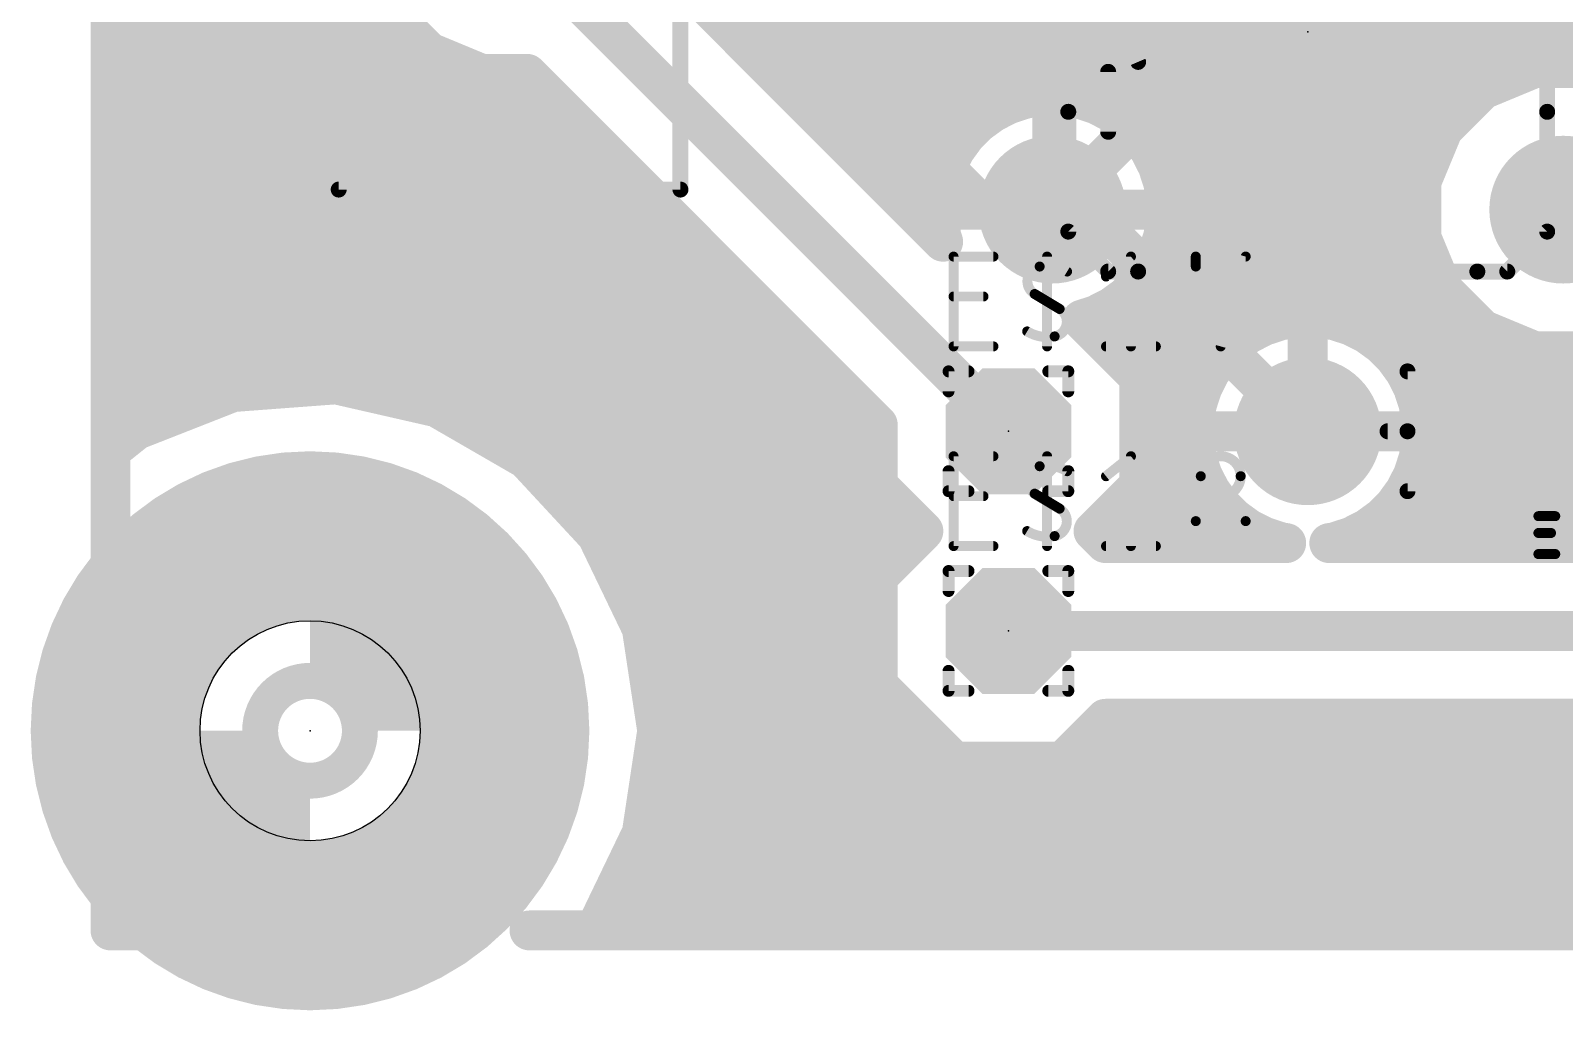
# Model space of a CAD drawing. Extents: x -1 to 30.7, y -1 to 60.6.
# Drawn here: x -1.02 to 18.51, y -1.02 to 11.45 of the extents above; entities that cross this region are included whole.
import ezdxf

# ---------------------------------------------------------------- set-up
doc = ezdxf.new("R2010")
doc.units = 0
for name, color, linetype in [('16', 175, 'CONTINUOUS'), ('17', 82, 'CONTINUOUS'), ('20', 30, 'CONTINUOUS'), ('21', 253, 'CONTINUOUS'), ('23', 7, 'CONTINUOUS'), ('25', 253, 'CONTINUOUS'), ('39', 22, 'CONTINUOUS'), ('40', 175, 'CONTINUOUS'), ('41', 22, 'CONTINUOUS'), ('42', 175, 'CONTINUOUS'), ('43', 82, 'CONTINUOUS'), ('51', 253, 'CONTINUOUS')]:
    doc.layers.add(name, color=color, linetype=linetype)

# ---------------------------------------------------------------- blocks, each defined once
blk = doc.blocks.new('ROUNDP')
at = {"const_width": 0.5}
blk.add_lwpolyline([(0, -0.25, 1), (0, 0.25, 1), (0, -0.25)], format="xyb", dxfattribs=at)
blk = doc.blocks.new('OCTAGONP')
at = {"const_width": 0.5}
blk.add_lwpolyline([(-0.25, -0.1036), (-0.25, 0.1036), (-0.1036, 0.25), (0.1036, 0.25), (0.25, 0.1036), (0.25, -0.1036), (0.1036, -0.25), (-0.1036, -0.25), (-0.25, -0.1036), (-0.25, 0.1036)], dxfattribs=at)

msp = doc.modelspace()

# ---------------------------------------------------------------- linework, layer by layer
at = {"layer": '16', "const_width": 0.508}
for points in [[(0, 6.1042), (0, 59.69)], [(11.1506, 9.1694), (5.08, 15.24)], [(5.08, 12.7), (11.43, 6.35)], [(10.599, 8.7615), (6.8834, 12.4771)], [(3.2766, 12.3413), (3.5512, 11.6785)], [(15.24, 12.4206), (12.2047, 9.3853)], [(0, 11.684), (3.5489, 11.684)], [(3.5512, 11.6785), (4.0585, 11.1712)], [(7.6765, 11.684), (21.7424, 11.684)], [(0, 11.176), (4.0536, 11.176)], [(4.0585, 11.1712), (4.7213, 10.8966)], [(8.1845, 11.176), (21.7424, 11.176)], [(4.7213, 10.8966), (5.3029, 10.8966)], [(5.3029, 10.8966), (9.7663, 6.4332)], [(18.1325, 10.9728), (17.4697, 10.6982)], [(18.8499, 10.9728), (18.1325, 10.9728)], [(17.4697, 10.6982), (16.9624, 10.1909)], [(0, 10.668), (5.5315, 10.668)], [(8.6925, 10.668), (17.4394, 10.668)], [(11.433, 10.5111), (11.23, 10.4077)], [(11.6498, 10.5815), (11.433, 10.5111)], [(11.8749, 10.6172), (11.6498, 10.5815)], [(11.9888, 10.6172), (11.8749, 10.6172)], [(12.1027, 10.6172), (11.9888, 10.6172)], [(11.9888, 10.6172), (11.9888, 9.1694)], [(11.9888, 9.1694), (11.9888, 10.6172)], [(12.3278, 10.5815), (12.1027, 10.6172)], [(12.5446, 10.5111), (12.3278, 10.5815)], [(12.7476, 10.4077), (12.5446, 10.5111)], [(11.23, 10.4077), (11.0456, 10.2737)], [(12.932, 10.2737), (12.7476, 10.4077)], [(0, 10.16), (6.0395, 10.16)], [(9.2005, 10.16), (10.9319, 10.16)], [(10.8845, 10.1126), (10.7505, 9.9282)], [(11.0456, 10.2737), (10.8845, 10.1126)], [(11.9888, 10.16), (11.9888, 10.16)], [(13.0931, 10.1126), (12.932, 10.2737)], [(13.0457, 10.16), (16.9495, 10.16)], [(13.2271, 9.9282), (13.0931, 10.1126)], [(16.9624, 10.1909), (16.6878, 9.5281)], [(10.7505, 9.9282), (10.6471, 9.7252)], [(13.3305, 9.7252), (13.2271, 9.9282)], [(10.6471, 9.7252), (10.5767, 9.5084)], [(13.4009, 9.5084), (13.3305, 9.7252)], [(0, 9.652), (6.5475, 9.652)], [(9.7085, 9.652), (10.6233, 9.652)], [(10.5767, 9.5084), (10.541, 9.2833)], [(11.9888, 9.652), (11.9888, 9.652)], [(13.3543, 9.652), (16.7391, 9.652)], [(13.4366, 9.2833), (13.4009, 9.5084)], [(16.6878, 9.5281), (16.6878, 8.8107)], [(12.2047, 9.3853), (11.9888, 9.1694)], [(15.24, 6.35), (12.2047, 9.3853)], [(0, 9.144), (7.0555, 9.144)], [(10.2165, 9.144), (10.541, 9.144)], [(10.541, 9.2833), (10.541, 9.1694)], [(10.541, 9.1694), (11.9888, 9.1694)], [(11.9888, 9.1694), (10.541, 9.1694)], [(10.541, 9.1694), (10.541, 9.0555)], [(11.9888, 9.1694), (11.1506, 9.1694)], [(13.4366, 9.1694), (11.9888, 9.1694)], [(11.9888, 9.1694), (11.9888, 9.1694)], [(11.9888, 9.1694), (13.4366, 9.1694)], [(11.9888, 9.1694), (11.9888, 9.1694)], [(11.9888, 9.1694), (11.9888, 9.1694)], [(13.4366, 9.1694), (13.4366, 9.2833)], [(13.4366, 9.0555), (13.4366, 9.1694)], [(13.4366, 9.144), (16.6878, 9.144)], [(10.541, 9.0555), (10.5767, 8.8304)], [(13.4009, 8.8304), (13.4366, 9.0555)], [(10.5767, 8.8304), (10.599, 8.7615)], [(13.3305, 8.6136), (13.4009, 8.8304)], [(16.6878, 8.8107), (16.9624, 8.1479)], [(0, 8.636), (7.5635, 8.636)], [(13.2271, 8.4106), (13.3305, 8.6136)], [(13.3378, 8.636), (16.7602, 8.636)], [(13.0931, 8.2262), (13.2271, 8.4106)], [(12.932, 8.0651), (13.0931, 8.2262)], [(16.9624, 8.1479), (17.4697, 7.6406)], [(0, 8.128), (8.0715, 8.128)], [(12.7476, 7.9311), (12.932, 8.0651)], [(12.9949, 8.128), (16.9822, 8.128)], [(12.3639, 7.769), (12.5446, 7.8277)], [(13.0937, 7.0391), (12.3639, 7.769)], [(12.5446, 7.8277), (12.7476, 7.9311)], [(14.901, 7.7621), (14.6842, 7.6917)], [(15.1261, 7.7978), (14.901, 7.7621)], [(15.24, 7.7978), (15.1261, 7.7978)], [(15.3539, 7.7978), (15.24, 7.7978)], [(15.24, 7.7978), (15.24, 6.35)], [(15.24, 6.35), (15.24, 7.7978)], [(15.579, 7.7621), (15.3539, 7.7978)], [(15.7958, 7.6917), (15.579, 7.7621)], [(0, 7.62), (8.5795, 7.62)], [(12.5128, 7.62), (14.5435, 7.62)], [(14.4812, 7.5883), (14.2968, 7.4543)], [(14.6842, 7.6917), (14.4812, 7.5883)], [(15.24, 7.62), (15.24, 7.62)], [(15.9988, 7.5883), (15.7958, 7.6917)], [(15.9365, 7.62), (17.5193, 7.62)], [(16.1832, 7.4543), (15.9988, 7.5883)], [(17.4697, 7.6406), (18.1325, 7.366)], [(14.2968, 7.4543), (14.1357, 7.2932)], [(16.3443, 7.2932), (16.1832, 7.4543)], [(18.1325, 7.366), (18.8499, 7.366)], [(14.1357, 7.2932), (14.0017, 7.1088)], [(16.4783, 7.1088), (16.3443, 7.2932)], [(0, 7.112), (9.0875, 7.112)], [(13.0208, 7.112), (14.0041, 7.112)], [(13.0937, 5.6609), (13.0937, 7.0391)], [(14.0017, 7.1088), (13.8983, 6.9058)], [(15.24, 7.112), (15.24, 7.112)], [(16.476, 7.112), (21.2236, 7.112)], [(16.5817, 6.9058), (16.4783, 7.1088)], [(1.5565, 6.8488), (0.3302, 6.3675)], [(2.8703, 6.9472), (1.5565, 6.8488)], [(1.5565, 6.8488), (1.5565, 6.8488)], [(4.1547, 6.6541), (2.8703, 6.9472)], [(2.8703, 6.9472), (2.8703, 6.9472)], [(13.8983, 6.9058), (13.8279, 6.689)], [(16.6521, 6.689), (16.5817, 6.9058)], [(0, 6.604), (0.9328, 6.604)], [(5.2956, 5.9954), (4.1547, 6.6541)], [(4.1547, 6.6541), (4.1547, 6.6541)], [(4.2414, 6.604), (9.5955, 6.604)], [(13.0937, 6.604), (13.8144, 6.604)], [(13.8279, 6.689), (13.7922, 6.4639)], [(15.24, 6.604), (15.24, 6.604)], [(16.6878, 6.4639), (16.6521, 6.689)], [(16.6656, 6.604), (21.0566, 6.604)], [(9.7663, 6.4332), (9.7663, 5.6609)], [(13.7922, 6.4639), (13.7922, 6.35)], [(16.6878, 6.35), (16.6878, 6.4639)], [(0.3302, 6.3675), (0, 6.1042)], [(0.3302, 6.3675), (0.3302, 6.3675)], [(13.7922, 6.35), (15.24, 6.35)], [(15.24, 6.35), (13.7922, 6.35)], [(13.7922, 6.35), (13.7922, 6.2361)], [(13.7922, 6.2361), (13.8279, 6.011)], [(16.6878, 6.35), (15.24, 6.35)], [(15.24, 6.35), (15.24, 6.35)], [(15.24, 6.35), (16.6878, 6.35)], [(15.24, 6.35), (15.24, 6.35)], [(15.24, 6.35), (15.24, 6.35)], [(16.6521, 6.011), (16.6878, 6.2361)], [(16.6878, 6.2361), (16.6878, 6.35)], [(5.1213, 6.096), (9.7663, 6.096)], [(6.1916, 5.0296), (5.2956, 5.9954)], [(5.2956, 5.9954), (5.2956, 5.9954)], [(13.0937, 6.096), (13.8144, 6.096)], [(13.8279, 6.011), (13.8983, 5.7942)], [(16.5817, 5.7942), (16.6521, 6.011)], [(16.6656, 6.096), (21.0566, 6.096)], [(9.7663, 5.6609), (10.3472, 5.08)], [(12.5128, 5.08), (13.0937, 5.6609)], [(13.8983, 5.7942), (14.0017, 5.5912)], [(16.4783, 5.5912), (16.5817, 5.7942)], [(5.6736, 5.588), (9.8392, 5.588)], [(13.0208, 5.588), (14.004, 5.588)], [(14.0017, 5.5912), (14.1357, 5.4068)], [(16.3443, 5.4068), (16.4783, 5.5912)], [(16.476, 5.588), (21.2236, 5.588)], [(14.1357, 5.4068), (14.2968, 5.2457)], [(14.2968, 5.2457), (14.4812, 5.1117)], [(15.9988, 5.1117), (16.1832, 5.2457)], [(16.1832, 5.2457), (16.3443, 5.4068)], [(6.1449, 5.08), (10.3472, 5.08)], [(6.7632, 3.8427), (6.1916, 5.0296)], [(6.1916, 5.0296), (6.1916, 5.0296)], [(10.3472, 5.08), (9.7663, 4.4991)], [(12.6652, 4.9276), (12.5128, 5.08)], [(12.5128, 5.08), (14.5435, 5.08)], [(14.4812, 5.1117), (14.6842, 5.0083)], [(15.7958, 5.0083), (15.9988, 5.1117)], [(15.9365, 5.08), (21.5796, 5.08)], [(14.9657, 4.9276), (12.6652, 4.9276)], [(14.6842, 5.0083), (14.901, 4.9379)], [(14.901, 4.9379), (14.9657, 4.9276)], [(15.5143, 4.9276), (15.579, 4.9379)], [(21.732, 4.9276), (15.5143, 4.9276)], [(15.579, 4.9379), (15.7958, 5.0083)], [(6.412, 4.572), (9.8392, 4.572)], [(9.7663, 4.4991), (9.7663, 3.1209)], [(6.6567, 4.064), (9.7663, 4.064)], [(6.9596, 2.54), (6.7632, 3.8427)], [(6.7632, 3.8427), (6.7632, 3.8427)], [(11.43, 3.81), (24.13, 3.81)], [(6.8065, 3.556), (9.7663, 3.556)], [(9.7663, 3.1209), (10.7409, 2.1463)], [(6.883, 3.048), (9.8392, 3.048)], [(12.1191, 2.1463), (12.6652, 2.6924)], [(12.6652, 2.6924), (24.3523, 2.6924)], [(6.7632, 1.2373), (6.9596, 2.54)], [(6.9596, 2.54), (10.3472, 2.54)], [(12.5128, 2.54), (30.48, 2.54)], [(10.7409, 2.1463), (12.1191, 2.1463)], [(6.883, 2.032), (30.48, 2.032)], [(6.8065, 1.524), (30.48, 1.524)], [(6.1916, 0.0504), (6.7632, 1.2373)], [(6.7632, 1.2373), (6.7632, 1.2373)], [(6.6567, 1.016), (30.48, 1.016)], [(6.412, 0.508), (30.48, 0.508)], [(6.1449, 0), (6.1916, 0.0504)], [(30.48, 0), (6.1449, 0)], [(6.1449, 0), (30.48, 0)], [(6.1916, 0.0504), (6.1916, 0.0504)]]:
    msp.add_lwpolyline(points, dxfattribs=at)
at = {"layer": '16', "const_width": 0.254}
for points in [[(0, 11.811, 1), (0, 11.557)], [(3.5489, 11.557, 1), (3.5489, 11.811)], [(7.6765, 11.811, 1), (7.6765, 11.557)], [(3.4338, 11.6299, 1), (3.6685, 11.7271)], [(0, 11.303, 1), (0, 11.049)], [(4.1071, 11.2885, 1), (4.0099, 11.0538)], [(3.9687, 11.0813, 1), (4.1483, 11.261)], [(4.0536, 11.049, 1), (4.0536, 11.303)], [(8.1845, 11.303, 1), (8.1845, 11.049)], [(4.7213, 11.0236, 1), (4.7213, 10.7696)], [(4.6727, 10.7793, 1), (4.7699, 11.0139)], [(5.3927, 10.9864, 1), (5.2131, 10.8068)], [(5.3029, 10.7696, 1), (5.3029, 11.0236)], [(18.1325, 11.0998, 1), (18.1325, 10.8458)], [(18.1811, 10.8555, 1), (18.0839, 11.0901)], [(17.4211, 10.8156, 1), (17.5183, 10.5809)], [(17.5595, 10.6084, 1), (17.3799, 10.788)], [(0, 10.795, 1), (0, 10.541)], [(5.5315, 10.541, 1), (5.5315, 10.795)], [(8.6925, 10.795, 1), (8.6925, 10.541)], [(11.3938, 10.6319, 1), (11.4723, 10.3903)], [(11.4907, 10.398, 1), (11.3754, 10.6243)], [(11.6299, 10.707, 1), (11.6696, 10.4561)], [(11.689, 10.4608, 1), (11.6105, 10.7023)], [(11.8749, 10.7442, 1), (11.8749, 10.4902)], [(11.8947, 10.4918, 1), (11.855, 10.7426)], [(11.9888, 10.7442, 1), (11.9888, 10.4902)], [(12.1158, 10.6172, 1), (11.8618, 10.6172)], [(12.1158, 10.6172, 1), (11.8618, 10.6172)], [(12.1226, 10.7426, 1), (12.0829, 10.4918)], [(11.9888, 10.4902, 1), (11.9888, 10.7442)], [(12.1027, 10.4902, 1), (12.1027, 10.7442)], [(12.3671, 10.7023, 1), (12.2886, 10.4608)], [(12.308, 10.4561, 1), (12.3477, 10.707)], [(12.6022, 10.6243, 1), (12.4869, 10.398)], [(12.5053, 10.3903, 1), (12.5838, 10.6319)], [(17.4394, 10.541, 1), (17.4394, 10.795)], [(11.1723, 10.5208, 1), (11.2876, 10.2945)], [(11.3046, 10.3049, 1), (11.1553, 10.5104)], [(12.8223, 10.5104, 1), (12.673, 10.3049)], [(12.69, 10.2945, 1), (12.8053, 10.5208)], [(0, 10.287, 1), (0, 10.033)], [(6.0395, 10.033, 1), (6.0395, 10.287)], [(9.2005, 10.287, 1), (9.2005, 10.033)], [(10.9872, 10.0379, 1), (10.7817, 10.1872)], [(10.971, 10.3765, 1), (11.1203, 10.171)], [(10.9319, 10.033, 1), (10.9319, 10.287)], [(11.1354, 10.1839, 1), (10.9558, 10.3635)], [(11.9888, 10.287, 1), (11.9888, 10.033)], [(11.9888, 10.033, 1), (11.9888, 10.287)], [(13.0218, 10.3635, 1), (12.8422, 10.1839)], [(12.8573, 10.171, 1), (13.0066, 10.3765)], [(13.0457, 10.287, 1), (13.0457, 10.033)], [(13.1959, 10.1872, 1), (12.9904, 10.0379)], [(16.8725, 10.2807, 1), (17.0522, 10.1011)], [(17.0797, 10.1423, 1), (16.845, 10.2395)], [(16.9495, 10.033, 1), (16.9495, 10.287)], [(10.8637, 9.8706, 1), (10.6374, 9.9859)], [(10.7947, 10.2024, 1), (10.9743, 10.0228)], [(13.0033, 10.0228, 1), (13.1829, 10.2024)], [(13.3402, 9.9859, 1), (13.1139, 9.8706)], [(10.7679, 9.6859, 1), (10.5263, 9.7644)], [(10.6478, 10.0029, 1), (10.8533, 9.8536)], [(13.1243, 9.8536, 1), (13.3298, 10.0029)], [(13.4513, 9.7644, 1), (13.2097, 9.6859)], [(0, 9.779, 1), (0, 9.525)], [(6.5475, 9.525, 1), (6.5475, 9.779)], [(9.7085, 9.779, 1), (9.7085, 9.525)], [(10.7021, 9.4886, 1), (10.4512, 9.5283)], [(10.5339, 9.7828, 1), (10.7602, 9.6675)], [(10.6233, 9.525, 1), (10.6233, 9.779)], [(11.9888, 9.779, 1), (11.9888, 9.525)], [(11.9888, 9.525, 1), (11.9888, 9.779)], [(13.2174, 9.6675, 1), (13.4437, 9.7828)], [(13.3543, 9.779, 1), (13.3543, 9.525)], [(13.5264, 9.5283, 1), (13.2755, 9.4886)], [(16.8148, 9.5281, 1), (16.5608, 9.5281)], [(16.7391, 9.525, 1), (16.7391, 9.779)], [(10.4559, 9.5477, 1), (10.6974, 9.4692)], [(12.2945, 9.4751, 1), (12.1149, 9.2955)], [(12.1149, 9.4751, 1), (12.2945, 9.2955)], [(12.2945, 9.2955, 1), (12.1149, 9.4751)], [(13.2802, 9.4692, 1), (13.5217, 9.5477)], [(16.5705, 9.5767, 1), (16.8051, 9.4795)], [(0, 9.271, 1), (0, 9.017)], [(7.0555, 9.017, 1), (7.0555, 9.271)], [(10.2165, 9.271, 1), (10.2165, 9.017)], [(10.668, 9.2833, 1), (10.414, 9.2833)], [(10.4156, 9.3032, 1), (10.6664, 9.2635)], [(10.541, 9.2964, 1), (10.541, 9.0424)], [(10.541, 9.2964, 1), (10.541, 9.0424)], [(10.668, 9.1694, 1), (10.414, 9.1694)], [(10.541, 9.017, 1), (10.541, 9.271)], [(11.1506, 9.2964, 1), (11.1506, 9.0424)], [(11.0608, 9.0796, 1), (11.2404, 9.2592)], [(11.9888, 9.2964, 1), (11.9888, 9.0424)], [(12.1158, 9.1694, 1), (11.8618, 9.1694)], [(11.9888, 9.2964, 1), (11.9888, 9.0424)], [(11.9888, 9.2964, 1), (11.9888, 9.0424)], [(12.1158, 9.1694, 1), (11.8618, 9.1694)], [(11.899, 9.2592, 1), (12.0786, 9.0796)], [(11.9888, 9.0424, 1), (11.9888, 9.2964)], [(11.9888, 9.0424, 1), (11.9888, 9.2964)], [(11.9888, 9.0424, 1), (11.9888, 9.2964)], [(11.9888, 9.0424, 1), (11.9888, 9.2964)], [(13.5636, 9.2833, 1), (13.3096, 9.2833)], [(13.5636, 9.1694, 1), (13.3096, 9.1694)], [(13.4366, 9.271, 1), (13.4366, 9.017)], [(13.3112, 9.2635, 1), (13.562, 9.3032)], [(13.4366, 9.0424, 1), (13.4366, 9.2964)], [(13.4366, 9.0424, 1), (13.4366, 9.2964)], [(16.6878, 9.017, 1), (16.6878, 9.271)], [(10.6664, 9.0753, 1), (10.4156, 9.0356)], [(10.414, 9.1694, 1), (10.668, 9.1694)], [(10.414, 9.0554, 1), (10.668, 9.0555)], [(11.8618, 9.1694, 1), (12.1158, 9.1694)], [(11.8618, 9.1694, 1), (12.1158, 9.1694)], [(11.8618, 9.1694, 1), (12.1158, 9.1694)], [(11.8618, 9.1694, 1), (12.1158, 9.1694)], [(13.3096, 9.1694, 1), (13.5636, 9.1694)], [(13.3096, 9.0554, 1), (13.5636, 9.0555)], [(13.562, 9.0356, 1), (13.3112, 9.0753)], [(10.6974, 8.8696, 1), (10.4559, 8.7911)], [(13.5217, 8.7911, 1), (13.2802, 8.8696)], [(16.8051, 8.8593, 1), (16.5705, 8.7621)], [(0, 8.763, 1), (0, 8.509)], [(7.5635, 8.509, 1), (7.5635, 8.763)], [(10.4512, 8.8105, 1), (10.7021, 8.8502)], [(10.4782, 8.7222, 1), (10.7198, 8.8007)], [(10.5092, 8.6717, 1), (10.6888, 8.8513)], [(13.3378, 8.763, 1), (13.3378, 8.509)], [(13.4437, 8.556, 1), (13.2174, 8.6713)], [(13.2755, 8.8502, 1), (13.5264, 8.8105)], [(16.5608, 8.8107, 1), (16.8148, 8.8107)], [(16.7602, 8.509, 1), (16.7602, 8.763)], [(13.1139, 8.4682, 1), (13.3402, 8.3529)], [(13.3298, 8.3359, 1), (13.1243, 8.4852)], [(13.2097, 8.6529, 1), (13.4513, 8.5744)], [(12.9904, 8.3009, 1), (13.1959, 8.1516)], [(13.1829, 8.1364, 1), (13.0033, 8.316)], [(17.0522, 8.2377, 1), (16.8725, 8.0581)], [(0, 8.255, 1), (0, 8.001)], [(8.0715, 8.001, 1), (8.0715, 8.255)], [(12.8422, 8.1549, 1), (13.0218, 7.9753)], [(13.0066, 7.9623, 1), (12.8573, 8.1678)], [(12.9949, 8.255, 1), (12.9949, 8.001)], [(16.845, 8.0993, 1), (17.0797, 8.1965)], [(16.9822, 8.001, 1), (16.9822, 8.255)], [(12.4537, 7.8588, 1), (12.2741, 7.6792)], [(12.3246, 7.8897, 1), (12.4031, 7.6482)], [(12.4869, 7.9408, 1), (12.6022, 7.7145)], [(12.5838, 7.7069, 1), (12.5053, 7.9485)], [(12.673, 8.0339, 1), (12.8223, 7.8284)], [(12.8053, 7.818, 1), (12.69, 8.0443)], [(14.8811, 7.8876, 1), (14.9208, 7.6367)], [(14.9402, 7.6414, 1), (14.8617, 7.8829)], [(15.1261, 7.9248, 1), (15.1261, 7.6708)], [(15.1459, 7.6724, 1), (15.1062, 7.9232)], [(15.24, 7.9248, 1), (15.24, 7.6708)], [(15.367, 7.7978, 1), (15.113, 7.7978)], [(15.367, 7.7978, 1), (15.113, 7.7978)], [(15.3738, 7.9232, 1), (15.3341, 7.6724)], [(15.24, 7.6708, 1), (15.24, 7.9248)], [(15.3539, 7.6708, 1), (15.3539, 7.9248)], [(15.6183, 7.8829, 1), (15.5398, 7.6414)], [(15.5592, 7.6367, 1), (15.5989, 7.8876)], [(0, 7.747, 1), (0, 7.493)], [(8.5795, 7.493, 1), (8.5795, 7.747)], [(12.5128, 7.747, 1), (12.5128, 7.493)], [(14.4235, 7.7014, 1), (14.5388, 7.4751)], [(14.5558, 7.4855, 1), (14.4065, 7.691)], [(14.5435, 7.493, 1), (14.5435, 7.747)], [(14.645, 7.8125, 1), (14.7235, 7.5709)], [(14.7419, 7.5786, 1), (14.6266, 7.8049)], [(15.24, 7.747, 1), (15.24, 7.493)], [(15.24, 7.493, 1), (15.24, 7.747)], [(15.8534, 7.8049, 1), (15.7381, 7.5786)], [(15.7565, 7.5709, 1), (15.835, 7.8125)], [(15.9365, 7.747, 1), (15.9365, 7.493)], [(16.0735, 7.691, 1), (15.9242, 7.4855)], [(15.9412, 7.4751, 1), (16.0565, 7.7014)], [(17.5183, 7.7579, 1), (17.4211, 7.5232)], [(17.3799, 7.5507, 1), (17.5595, 7.7304)], [(17.5193, 7.493, 1), (17.5193, 7.747)], [(14.2222, 7.5571, 1), (14.3715, 7.3516)], [(14.3866, 7.3645, 1), (14.207, 7.5441)], [(16.273, 7.5441, 1), (16.0934, 7.3645)], [(16.1085, 7.3516, 1), (16.2578, 7.5571)], [(18.1325, 7.493, 1), (18.1325, 7.239)], [(14.0459, 7.383, 1), (14.2255, 7.2034)], [(14.2384, 7.2185, 1), (14.0329, 7.3678)], [(16.4471, 7.3678, 1), (16.2416, 7.2185)], [(16.2545, 7.2034, 1), (16.4341, 7.383)], [(18.0839, 7.2487, 1), (18.1811, 7.4833)], [(0, 7.239, 1), (0, 6.985)], [(9.0875, 6.985, 1), (9.0875, 7.239)], [(13.0208, 7.239, 1), (13.0208, 6.985)], [(13.2207, 7.0391, 1), (12.9667, 7.0391)], [(13.0039, 6.9493, 1), (13.1835, 7.1289)], [(13.899, 7.1835, 1), (14.1045, 7.0342)], [(14.1149, 7.0512, 1), (13.8886, 7.1665)], [(14.0041, 6.985, 1), (14.0041, 7.239)], [(15.24, 7.239, 1), (15.24, 6.985)], [(15.24, 6.985, 1), (15.24, 7.239)], [(16.476, 7.239, 1), (16.476, 6.985)], [(16.5914, 7.1665, 1), (16.3651, 7.0512)], [(16.3755, 7.0342, 1), (16.581, 7.1835)], [(1.5565, 6.9758, 1), (1.5565, 6.7218)], [(1.5471, 6.9754, 1), (1.566, 6.7221)], [(1.6029, 6.7306, 1), (1.5101, 6.967)], [(1.5565, 6.7218, 1), (1.5565, 6.9758)], [(2.8985, 7.0711, 1), (2.842, 6.8234)], [(2.8703, 7.0742, 1), (2.8703, 6.8202)], [(2.8798, 6.8206, 1), (2.8608, 7.0739)], [(2.8703, 6.8202, 1), (2.8703, 7.0742)], [(13.7851, 6.9634, 1), (14.0114, 6.8481)], [(14.0191, 6.8665, 1), (13.7775, 6.945)], [(16.7025, 6.945, 1), (16.4609, 6.8665)], [(16.4686, 6.8481, 1), (16.6949, 6.9634)], [(0, 6.731, 1), (0, 6.477)], [(0.9328, 6.477, 1), (0.9328, 6.731)], [(4.2182, 6.7641, 1), (4.0912, 6.5441)], [(4.1547, 6.7811, 1), (4.1547, 6.5271)], [(4.2414, 6.731, 1), (4.2414, 6.477)], [(4.1264, 6.5303, 1), (4.1829, 6.7779)], [(4.1547, 6.5271, 1), (4.1547, 6.7811)], [(9.5955, 6.477, 1), (9.5955, 6.731)], [(13.0937, 6.731, 1), (13.0937, 6.477)], [(13.7071, 6.7283, 1), (13.9486, 6.6498)], [(13.9533, 6.6692, 1), (13.7024, 6.7089)], [(13.8144, 6.477, 1), (13.8144, 6.731)], [(15.24, 6.731, 1), (15.24, 6.477)], [(15.24, 6.477, 1), (15.24, 6.731)], [(16.7776, 6.7089, 1), (16.5267, 6.6692)], [(16.5314, 6.6498, 1), (16.7729, 6.7283)], [(16.6656, 6.731, 1), (16.6656, 6.477)], [(9.8933, 6.4332, 1), (9.6393, 6.4332)], [(9.6765, 6.3434, 1), (9.8561, 6.523)], [(13.9192, 6.4639, 1), (13.6652, 6.4639)], [(16.8148, 6.4639, 1), (16.5608, 6.4639)], [(0.3302, 6.4945, 1), (0.3302, 6.2405)], [(0.2838, 6.4857, 1), (0.3766, 6.2493)], [(0.4094, 6.2682, 1), (0.251, 6.4668)], [(0.3302, 6.2405, 1), (0.3302, 6.4945)], [(11.3402, 6.2602, 1), (11.5198, 6.4398)], [(13.6668, 6.4838, 1), (13.9176, 6.4441)], [(13.7922, 6.477, 1), (13.7922, 6.223)], [(13.7922, 6.477, 1), (13.7922, 6.223)], [(13.9192, 6.35, 1), (13.6652, 6.35)], [(13.9176, 6.2559, 1), (13.6668, 6.2162)], [(13.6652, 6.35, 1), (13.9192, 6.35)], [(15.24, 6.477, 1), (15.24, 6.223)], [(15.367, 6.35, 1), (15.113, 6.35)], [(15.24, 6.477, 1), (15.24, 6.223)], [(15.24, 6.477, 1), (15.24, 6.223)], [(15.367, 6.35, 1), (15.113, 6.35)], [(15.113, 6.35, 1), (15.367, 6.35)], [(15.113, 6.35, 1), (15.367, 6.35)], [(15.113, 6.35, 1), (15.367, 6.35)], [(15.113, 6.35, 1), (15.367, 6.35)], [(15.1502, 6.2602, 1), (15.3298, 6.4398)], [(15.24, 6.223, 1), (15.24, 6.477)], [(15.24, 6.223, 1), (15.24, 6.477)], [(15.24, 6.223, 1), (15.24, 6.477)], [(16.8148, 6.35, 1), (16.5608, 6.35)], [(16.5608, 6.35, 1), (16.8148, 6.35)], [(16.5624, 6.4441, 1), (16.8132, 6.4838)], [(16.8132, 6.2162, 1), (16.5624, 6.2559)], [(16.6878, 6.223, 1), (16.6878, 6.477)], [(16.6878, 6.223, 1), (16.6878, 6.477)], [(-0.0792, 6.2034, 1), (0.0792, 6.0049)], [(5.1213, 6.223, 1), (5.1213, 5.969)], [(5.3887, 6.0818, 1), (5.2025, 5.909)], [(5.2956, 6.1224, 1), (5.2956, 5.8684)], [(5.2956, 5.8684, 1), (5.2956, 6.1224)], [(9.7663, 5.969, 1), (9.7663, 6.223)], [(13.0937, 6.223, 1), (13.0937, 5.969)], [(13.6652, 6.236, 1), (13.9192, 6.2361)], [(13.9486, 6.0502, 1), (13.7071, 5.9717)], [(13.8144, 5.969, 1), (13.8144, 6.223)], [(16.7729, 5.9717, 1), (16.5314, 6.0502)], [(16.6656, 6.223, 1), (16.6656, 5.969)], [(16.5608, 6.236, 1), (16.8148, 6.2361)], [(-0.127, 6.1042, 1), (0.127, 6.1042)], [(5.2321, 5.8854, 1), (5.3591, 6.1054)], [(13.7024, 5.9911, 1), (13.9533, 6.0308)], [(16.5267, 6.0308, 1), (16.7776, 5.9911)], [(9.8561, 5.7507, 1), (9.6765, 5.5711)], [(13.1835, 5.5711, 1), (13.0039, 5.7507)], [(14.0114, 5.8519, 1), (13.7851, 5.7366)], [(13.7775, 5.755, 1), (14.0191, 5.8335)], [(16.4609, 5.8335, 1), (16.7025, 5.755)], [(16.6949, 5.7366, 1), (16.4686, 5.8519)], [(5.6736, 5.715, 1), (5.6736, 5.461)], [(9.6393, 5.6609, 1), (9.8933, 5.6609)], [(9.8392, 5.461, 1), (9.8392, 5.715)], [(13.0208, 5.715, 1), (13.0208, 5.461)], [(12.9667, 5.6609, 1), (13.2207, 5.6609)], [(14.1045, 5.6658, 1), (13.899, 5.5165)], [(13.8886, 5.5335, 1), (14.1149, 5.6488)], [(14.004, 5.461, 1), (14.004, 5.715)], [(16.476, 5.715, 1), (16.476, 5.461)], [(16.3651, 5.6488, 1), (16.5914, 5.5335)], [(16.581, 5.5165, 1), (16.3755, 5.6658)], [(14.2255, 5.4966, 1), (14.0459, 5.317)], [(14.0329, 5.3322, 1), (14.2384, 5.4815)], [(14.3715, 5.3484, 1), (14.2222, 5.1429)], [(16.2578, 5.1429, 1), (16.1085, 5.3484)], [(16.2416, 5.4815, 1), (16.4471, 5.3322)], [(16.4341, 5.317, 1), (16.2545, 5.4966)], [(6.1449, 5.207, 1), (6.1449, 4.953)], [(6.3061, 5.0847, 1), (6.0772, 4.9745)], [(6.3186, 5.0296, 1), (6.0646, 5.0296)], [(10.437, 4.9902, 1), (10.2574, 5.1698)], [(10.2574, 4.9902, 1), (10.437, 5.1698)], [(10.3472, 4.953, 1), (10.3472, 5.207)], [(12.6026, 5.1698, 1), (12.423, 4.9902)], [(12.5128, 5.207, 1), (12.5128, 4.953)], [(12.423, 5.1698, 1), (12.6026, 4.9902)], [(14.207, 5.1559, 1), (14.3866, 5.3355)], [(14.5388, 5.2249, 1), (14.4235, 4.9986)], [(14.4065, 5.009, 1), (14.5558, 5.2145)], [(14.5435, 4.953, 1), (14.5435, 5.207)], [(15.9365, 5.207, 1), (15.9365, 4.953)], [(15.9242, 5.2145, 1), (16.0735, 5.009)], [(16.0565, 4.9986, 1), (15.9412, 5.2249)], [(16.0934, 5.3355, 1), (16.273, 5.1559)], [(6.0646, 5.0296, 1), (6.3186, 5.0296)], [(6.0985, 4.9433, 1), (6.2847, 5.116)], [(12.6652, 5.0546, 1), (12.6652, 4.8006)], [(12.5754, 4.8378, 1), (12.755, 5.0174)], [(14.7235, 5.1291, 1), (14.645, 4.8875)], [(14.6266, 4.8951, 1), (14.7419, 5.1214)], [(14.9208, 5.0633, 1), (14.8811, 4.8124)], [(14.8617, 4.8171, 1), (14.9402, 5.0586)], [(14.9459, 4.8022, 1), (14.9856, 5.053)], [(14.9657, 4.8006, 1), (14.9657, 5.0546)], [(15.5143, 5.0546, 1), (15.5143, 4.8006)], [(15.4944, 5.053, 1), (15.5341, 4.8022)], [(15.5398, 5.0586, 1), (15.6183, 4.8171)], [(15.5989, 4.8124, 1), (15.5592, 5.0633)], [(15.7381, 5.1214, 1), (15.8534, 4.8951)], [(15.835, 4.8875, 1), (15.7565, 5.1291)], [(6.412, 4.699, 1), (6.412, 4.445)], [(9.8933, 4.4991, 1), (9.6393, 4.4991)], [(9.6765, 4.5889, 1), (9.8561, 4.4093)], [(9.8392, 4.445, 1), (9.8392, 4.699)], [(6.6567, 4.191, 1), (6.6567, 3.937)], [(9.7663, 3.937, 1), (9.7663, 4.191)], [(6.8902, 3.8427, 1), (6.6362, 3.8427)], [(6.6362, 3.8427, 1), (6.8902, 3.8427)], [(6.8888, 3.8616, 1), (6.6377, 3.8238)], [(6.6488, 3.7876, 1), (6.8777, 3.8978)], [(11.43, 3.937, 1), (11.43, 3.683)], [(6.8065, 3.683, 1), (6.8065, 3.429)], [(9.7663, 3.429, 1), (9.7663, 3.683)], [(9.8561, 3.2107, 1), (9.6765, 3.0311)], [(6.883, 3.175, 1), (6.883, 2.921)], [(9.6393, 3.1209, 1), (9.8933, 3.1209)], [(9.8392, 2.921, 1), (9.8392, 3.175)], [(12.6652, 2.8194, 1), (12.6652, 2.5654)], [(12.755, 2.6026, 1), (12.5754, 2.7822)], [(6.9596, 2.667, 1), (6.9596, 2.413)], [(7.0852, 2.5211, 1), (6.834, 2.5589)], [(10.3472, 2.413, 1), (10.3472, 2.667)], [(12.5128, 2.667, 1), (12.5128, 2.413)], [(6.834, 2.5211, 1), (7.0852, 2.5589)], [(10.7409, 2.2733, 1), (10.7409, 2.0193)], [(10.6511, 2.0565, 1), (10.8307, 2.2361)], [(12.0293, 2.2361, 1), (12.2089, 2.0565)], [(12.1191, 2.0193, 1), (12.1191, 2.2733)], [(6.883, 2.159, 1), (6.883, 1.905)], [(6.8065, 1.651, 1), (6.8065, 1.397)], [(6.8902, 1.2373, 1), (6.6362, 1.2373)], [(6.6377, 1.2562, 1), (6.8888, 1.2184)], [(6.8777, 1.1822, 1), (6.6488, 1.2924)], [(6.6567, 1.143, 1), (6.6567, 0.889)], [(6.6362, 1.2373, 1), (6.8902, 1.2373)], [(6.412, 0.635, 1), (6.412, 0.381)], [(6.1449, 0.127, 1), (6.1449, -0.127)], [(6.1449, 0.127, 1), (6.1449, -0.127)], [(6.0518, 0.0864, 1), (6.238, -0.0864)], [(6.3186, 0.0504, 1), (6.0646, 0.0504)], [(6.0772, 0.1055, 1), (6.3061, -0.0048)], [(6.2847, -0.036, 1), (6.0985, 0.1367)], [(6.0646, 0.0504, 1), (6.3186, 0.0504)]]:
    msp.add_lwpolyline(points, format="xyb", dxfattribs=at)
at = {"layer": '20', "const_width": 0.508}
for points in [[(0, 11.5933), (0, 8.7449)], [(0, 7.2209), (0, 4.3724)], [(0, 2.8484), (0, 0)], [(0, 0), (3.81, 0)], [(5.334, 0), (9.144, 0)], [(10.668, 0), (14.478, 0)], [(16.002, 0), (19.812, 0)]]:
    msp.add_lwpolyline(points, dxfattribs=at)
at = {"layer": '20', "const_width": 0.254}
for points in [[(-0.127, 8.7449, 1), (0.127, 8.7449)], [(0.127, 7.2209, 1), (-0.127, 7.2209)], [(-0.127, 4.3724, 1), (0.127, 4.3724)], [(0.127, 2.8484, 1), (-0.127, 2.8484)], [(0, 0.127, 1), (0, -0.127)], [(3.81, -0.127, 1), (3.81, 0.127)], [(5.334, 0.127, 1), (5.334, -0.127)], [(9.144, -0.127, 1), (9.144, 0.127)], [(10.668, 0.127, 1), (10.668, -0.127)], [(14.478, -0.127, 1), (14.478, 0.127)], [(16.002, 0.127, 1), (16.002, -0.127)], [(-0.127, 0, 1), (0.127, 0)]]:
    msp.add_lwpolyline(points, format="xyb", dxfattribs=at)
at = {"layer": '20'}
msp.add_circle((2.54, 2.54), 1.4, dxfattribs=at)
at = {"layer": '21'}
for points, const_width in [([(2.905, 21.055), (2.905, 9.425)], 0.2032), ([(7.255, 9.425), (7.255, 21.055)], 0.2032), ([(12.192, 12.458), (12.192, 10.414)], 0.2032), ([(18.288, 12.428), (18.288, 10.414)], 0.2032), ([(2.905, 9.425), (7.255, 9.425)], 0.2032), ([(13.081, 8.382), (17.399, 8.382)], 0.2032), ([(10.668, 7.112), (10.922, 7.112)], 0.1524), ([(10.668, 7.112), (10.668, 6.858)], 0.1524), ([(12.192, 7.112), (11.938, 7.112)], 0.1524), ([(12.192, 7.112), (12.192, 6.858)], 0.1524), ([(16.51, 6.35), (16.51, 7.112)], 0.2032), ([(16.51, 7.112), (21.59, 7.112)], 0.2032), ([(16.51, 6.35), (16.256, 6.35)], 0.2032), ([(16.51, 5.588), (16.51, 6.35)], 0.2032), ([(10.668, 5.588), (10.668, 5.842)], 0.1524), ([(12.192, 5.842), (12.192, 5.588)], 0.1524), ([(10.922, 5.588), (10.668, 5.588)], 0.1524), ([(12.192, 5.588), (11.938, 5.588)], 0.1524), ([(21.59, 5.588), (16.51, 5.588)], 0.2032), ([(10.668, 4.572), (10.922, 4.572)], 0.1524), ([(10.668, 4.572), (10.668, 4.318)], 0.1524), ([(12.192, 4.572), (11.938, 4.572)], 0.1524), ([(12.192, 4.572), (12.192, 4.318)], 0.1524), ([(10.668, 3.048), (10.668, 3.302)], 0.1524), ([(12.192, 3.302), (12.192, 3.048)], 0.1524), ([(10.922, 3.048), (10.668, 3.048)], 0.1524), ([(12.192, 3.048), (11.938, 3.048)], 0.1524)]:
    msp.add_lwpolyline(points, dxfattribs=dict(at, const_width=const_width))
for points, const_width in [([(15.24, 9.652, 1), (15.24, 13.208, 1), (15.24, 9.652)], 0.2032), ([(12.1412, 10.414, 1), (12.2428, 10.414)], 0.1016), ([(18.2372, 10.414, 1), (18.3388, 10.414)], 0.1016), ([(2.905, 9.4758, 1), (2.905, 9.3742)], 0.1016), ([(2.8542, 9.425, 1), (2.9558, 9.425)], 0.1016), ([(7.2042, 9.425, 1), (7.3058, 9.425)], 0.1016), ([(7.255, 9.3742, 1), (7.255, 9.4758)], 0.1016), ([(13.081, 8.4328, 1), (13.081, 8.3312)], 0.1016), ([(17.399, 8.3312, 1), (17.399, 8.4328)], 0.1016), ([(10.668, 7.1501, 1), (10.668, 7.0739)], 0.0762), ([(10.7061, 7.112, 1), (10.6299, 7.112)], 0.0762), ([(10.922, 7.0739, 1), (10.922, 7.1501)], 0.0762), ([(11.938, 7.1501, 1), (11.938, 7.0739)], 0.0762), ([(12.2301, 7.112, 1), (12.1539, 7.112)], 0.0762), ([(12.192, 7.0739, 1), (12.192, 7.1501)], 0.0762), ([(16.5608, 7.112, 1), (16.4592, 7.112)], 0.1016), ([(16.51, 7.1628, 1), (16.51, 7.0612)], 0.1016), ([(10.6299, 6.858, 1), (10.7061, 6.858)], 0.0762), ([(12.1539, 6.858, 1), (12.2301, 6.858)], 0.0762), ([(16.256, 6.4008, 1), (16.256, 6.2992)], 0.1016), ([(16.5608, 6.35, 1), (16.4592, 6.35)], 0.1016), ([(16.51, 6.2992, 1), (16.51, 6.4008)], 0.1016), ([(16.4592, 6.35, 1), (16.5608, 6.35)], 0.1016), ([(10.7061, 5.842, 1), (10.6299, 5.842)], 0.0762), ([(12.2301, 5.842, 1), (12.1539, 5.842)], 0.0762), ([(10.668, 5.6261, 1), (10.668, 5.5499)], 0.0762), ([(10.922, 5.5499, 1), (10.922, 5.6261)], 0.0762), ([(11.938, 5.6261, 1), (11.938, 5.5499)], 0.0762), ([(12.192, 5.5499, 1), (12.192, 5.6261)], 0.0762), ([(16.51, 5.6388, 1), (16.51, 5.5372)], 0.1016), ([(2.54, -0.381, 1), (2.54, 5.461, 1), (2.54, -0.381)], 0.1524), ([(10.6299, 5.588, 1), (10.7061, 5.588)], 0.0762), ([(12.1539, 5.588, 1), (12.2301, 5.588)], 0.0762), ([(16.4592, 5.588, 1), (16.5608, 5.588)], 0.1016), ([(10.668, 4.6101, 1), (10.668, 4.5339)], 0.0762), ([(10.7061, 4.572, 1), (10.6299, 4.572)], 0.0762), ([(10.922, 4.5339, 1), (10.922, 4.6101)], 0.0762), ([(11.938, 4.6101, 1), (11.938, 4.5339)], 0.0762), ([(12.2301, 4.572, 1), (12.1539, 4.572)], 0.0762), ([(12.192, 4.5339, 1), (12.192, 4.6101)], 0.0762), ([(10.6299, 4.318, 1), (10.7061, 4.318)], 0.0762), ([(12.1539, 4.318, 1), (12.2301, 4.318)], 0.0762), ([(2.54, 1.04, 1), (2.54, 4.04, 1), (2.54, 1.04)], 0.2032), ([(10.7061, 3.302, 1), (10.6299, 3.302)], 0.0762), ([(12.2301, 3.302, 1), (12.1539, 3.302)], 0.0762), ([(10.668, 3.0861, 1), (10.668, 3.0099)], 0.0762), ([(10.922, 3.0099, 1), (10.922, 3.0861)], 0.0762), ([(11.938, 3.0861, 1), (11.938, 3.0099)], 0.0762), ([(12.192, 3.0099, 1), (12.192, 3.0861)], 0.0762), ([(10.6299, 3.048, 1), (10.7061, 3.048)], 0.0762), ([(12.1539, 3.048, 1), (12.2301, 3.048)], 0.0762)]:
    msp.add_lwpolyline(points, format="xyb", dxfattribs=dict(at, const_width=const_width))
at = {"layer": '23'}
for p in [(15.24, 11.43), (11.43, 6.35), (11.43, 3.81), (2.54, 2.54)]:
    msp.add_point(p, dxfattribs=at)
at = {"layer": '25'}
for points, const_width in [([(10.7315, 8.6043, 1), (10.7315, 8.5407)], 0.0635), ([(10.7633, 8.5725, 1), (10.6997, 8.5725)], 0.0635), ([(11.2395, 8.5407, 1), (11.2395, 8.6043)], 0.0635), ([(11.9545, 8.5725, 1), (11.891, 8.5725)], 0.0635), ([(13.0213, 8.5725, 1), (12.9578, 8.5725)], 0.0635), ([(13.0094, 8.5477, 1), (12.9697, 8.5973)], 0.0635), ([(13.8151, 8.6043, 1), (13.8151, 8.5407)], 0.0635), ([(13.8468, 8.5725, 1), (13.7833, 8.5725)], 0.0635), ([(14.4807, 8.564, 1), (14.4195, 8.581)], 0.0635), ([(14.4501, 8.5407, 1), (14.4501, 8.6043)], 0.0635), ([(11.8275, 8.4455, 0.6917), (11.764, 8.0962)], 0.127), ([(12.1768, 8.382, 0.1823), (11.8275, 8.4455)], 0.127), ([(11.8218, 8.4767, 1), (11.8332, 8.4143)], 0.0635), ([(11.8332, 8.4143, 1), (11.8218, 8.4767)], 0.0635), ([(12.1604, 8.3548, 1), (12.1931, 8.4092)], 0.0635), ([(13.7833, 8.4455, 1), (13.8468, 8.4455)], 0.0635), ([(12.6522, 8.3433, 1), (12.6919, 8.2937)], 0.0635), ([(10.7315, 8.0963, 1), (10.7315, 8.0328)], 0.0635), ([(11.1125, 8.0328, 1), (11.1125, 8.0963)], 0.0635), ([(11.7803, 8.1235, 1), (11.7477, 8.069)], 0.0635), ([(11.7477, 8.069, 1), (11.7803, 8.1235)], 0.0635), ([(11.9391, 8.0282, 1), (11.9064, 7.9738)], 0.0635), ([(11.9064, 7.9738, 1), (11.9391, 8.0282)], 0.0635), ([(12.018, 7.5565, 0.6917), (12.0815, 7.9058)], 0.127), ([(12.0978, 7.933, 1), (12.0652, 7.8785)], 0.0635), ([(12.0652, 7.8785, 1), (12.0978, 7.933)], 0.0635), ([(11.6688, 7.62, 0.1823), (12.018, 7.5565)], 0.127), ([(11.6851, 7.6472, 1), (11.6524, 7.5928)], 0.0635), ([(12.0123, 7.5877, 1), (12.0237, 7.5253)], 0.0635), ([(12.0237, 7.5253, 1), (12.0123, 7.5877)], 0.0635), ([(10.6997, 7.4295, 1), (10.7633, 7.4295)], 0.0635), ([(10.7315, 7.4612, 1), (10.7315, 7.3978)], 0.0635), ([(11.2395, 7.3978, 1), (11.2395, 7.4612)], 0.0635), ([(11.891, 7.4295, 1), (11.9545, 7.4295)], 0.0635), ([(12.6721, 7.4612, 1), (12.6721, 7.3978)], 0.0635), ([(12.9578, 7.4295, 1), (13.0213, 7.4295)], 0.0635), ([(13.3071, 7.3978, 1), (13.3071, 7.4612)], 0.0635), ([(14.102, 7.438, 1), (14.1632, 7.421)], 0.0635), ([(10.7633, 6.0325, 1), (10.6997, 6.0325)], 0.0635), ([(10.7315, 6.0643, 1), (10.7315, 6.0008)], 0.0635), ([(11.2395, 6.0008, 1), (11.2395, 6.0643)], 0.0635), ([(11.9545, 6.0325, 1), (11.891, 6.0325)], 0.0635), ([(13.0213, 6.0325, 1), (12.9578, 6.0325)], 0.0635), ([(13.0094, 6.0077, 1), (12.9697, 6.0573)], 0.0635), ([(14.3866, 5.7785, 1), (13.8786, 5.7785)], 0.127), ([(11.8275, 5.9055, 0.6917), (11.764, 5.5563)], 0.127), ([(12.1768, 5.842, 0.1823), (11.8275, 5.9055)], 0.127), ([(11.8218, 5.9367, 1), (11.8332, 5.8743)], 0.0635), ([(11.8332, 5.8743, 1), (11.8218, 5.9367)], 0.0635), ([(12.1604, 5.8148, 1), (12.1931, 5.8692)], 0.0635), ([(12.6522, 5.8033, 1), (12.6919, 5.7537)], 0.0635), ([(13.8786, 5.7785, 1), (14.3866, 5.7785)], 0.127), ([(13.9103, 5.7785, 1), (13.8468, 5.7785)], 0.0635), ([(13.8468, 5.7785, 1), (13.9103, 5.7785)], 0.0635), ([(14.4183, 5.7785, 1), (14.3548, 5.7785)], 0.0635), ([(14.3548, 5.7785, 1), (14.4183, 5.7785)], 0.0635), ([(10.7315, 5.5563, 1), (10.7315, 5.4928)], 0.0635), ([(11.1125, 5.4928, 1), (11.1125, 5.5563)], 0.0635), ([(11.7803, 5.5835, 1), (11.7477, 5.529)], 0.0635), ([(11.7477, 5.529, 1), (11.7803, 5.5835)], 0.0635), ([(11.9391, 5.4882, 1), (11.9064, 5.4338)], 0.0635), ([(11.9064, 5.4338, 1), (11.9391, 5.4882)], 0.0635), ([(14.4501, 5.207, 1), (13.8151, 5.207)], 0.127), ([(12.018, 5.0165, 0.6917), (12.0815, 5.3658)], 0.127), ([(12.0978, 5.393, 1), (12.0652, 5.3385)], 0.0635), ([(12.0652, 5.3385, 1), (12.0978, 5.393)], 0.0635), ([(18.208, 5.2705, 1), (18.1445, 5.2705)], 0.0635), ([(18.1763, 5.3022, 1), (18.1763, 5.2388)], 0.0635), ([(18.3908, 5.2388, 1), (18.3908, 5.3022)], 0.0635), ([(11.6688, 5.08, 0.1823), (12.018, 5.0165)], 0.127), ([(11.6851, 5.1072, 1), (11.6524, 5.0528)], 0.0635), ([(12.0123, 5.0477, 1), (12.0237, 4.9853)], 0.0635), ([(12.0237, 4.9853, 1), (12.0123, 5.0477)], 0.0635), ([(13.8468, 5.207, 1), (13.7833, 5.207)], 0.0635), ([(13.7833, 5.207, 1), (13.8468, 5.207)], 0.0635), ([(13.8151, 5.207, 1), (14.4501, 5.207)], 0.127), ([(14.4818, 5.207, 1), (14.4183, 5.207)], 0.0635), ([(14.4183, 5.207, 1), (14.4818, 5.207)], 0.0635), ([(18.1763, 5.0878, 1), (18.1763, 5.0243)], 0.0635), ([(18.3371, 5.0243, 1), (18.3371, 5.0878)], 0.0635), ([(10.6997, 4.8895, 1), (10.7633, 4.8895)], 0.0635), ([(10.7315, 4.9212, 1), (10.7315, 4.8578)], 0.0635), ([(11.2395, 4.8578, 1), (11.2395, 4.9212)], 0.0635), ([(11.891, 4.8895, 1), (11.9545, 4.8895)], 0.0635), ([(12.6721, 4.9212, 1), (12.6721, 4.8578)], 0.0635), ([(12.9578, 4.8895, 1), (13.0213, 4.8895)], 0.0635), ([(13.3071, 4.8578, 1), (13.3071, 4.9212)], 0.0635), ([(18.1763, 4.8197, 1), (18.1763, 4.7562)], 0.0635), ([(18.1445, 4.7879, 1), (18.208, 4.7879)], 0.0635), ([(18.3908, 4.7562, 1), (18.3908, 4.8197)], 0.0635)]:
    msp.add_lwpolyline(points, format="xyb", dxfattribs=dict(at, const_width=const_width))
at = {"layer": '25', "const_width": 0.127}
for points in [[(10.7315, 7.4295), (10.7315, 8.5725)], [(10.7315, 8.5725), (11.2395, 8.5725)], [(11.9228, 7.4295), (11.9228, 8.5725)], [(12.6721, 8.3185), (12.9896, 8.5725)], [(12.9896, 8.5725), (12.9896, 7.4295)], [(13.8151, 8.4455), (13.8151, 8.5725)], [(13.8151, 8.5725), (14.4501, 8.5725)], [(14.4501, 8.5725), (14.1326, 7.4295)], [(10.7315, 8.0645), (11.1125, 8.0645)], [(11.9228, 8.001), (11.764, 8.0962)], [(11.9228, 8.001), (12.0815, 7.9058)], [(11.2395, 7.4295), (10.7315, 7.4295)], [(12.6721, 7.4295), (13.3071, 7.4295)], [(10.7315, 4.8895), (10.7315, 6.0325)], [(10.7315, 6.0325), (11.2395, 6.0325)], [(11.9228, 4.8895), (11.9228, 6.0325)], [(12.6721, 5.7785), (12.9896, 6.0325)], [(12.9896, 6.0325), (12.9896, 4.8895)], [(10.7315, 5.5245), (11.1125, 5.5245)], [(11.9228, 5.461), (11.764, 5.5563)], [(11.9228, 5.461), (12.0815, 5.3658)], [(18.1763, 4.7879), (18.1763, 5.2705)], [(18.1763, 5.2705), (18.3908, 5.2705)], [(18.1763, 5.056), (18.3371, 5.056)], [(11.2395, 4.8895), (10.7315, 4.8895)], [(12.6721, 4.8895), (13.3071, 4.8895)], [(18.3908, 4.7879), (18.1763, 4.7879)]]:
    msp.add_lwpolyline(points, dxfattribs=at)
at = {"layer": '39', "const_width": 2.032}
msp.add_lwpolyline([(2.54, 0, 1), (2.54, 5.08, 1), (2.54, 0)], format="xyb", dxfattribs=at)
at = {"layer": '40', "const_width": 2.032}
msp.add_lwpolyline([(2.54, 0, 1), (2.54, 5.08, 1), (2.54, 0)], format="xyb", dxfattribs=at)
at = {"layer": '41', "const_width": 2.032}
msp.add_lwpolyline([(2.54, 0, 1), (2.54, 5.08, 1), (2.54, 0)], format="xyb", dxfattribs=at)
at = {"layer": '42', "const_width": 2.032}
msp.add_lwpolyline([(2.54, 0, 1), (2.54, 5.08, 1), (2.54, 0)], format="xyb", dxfattribs=at)
at = {"layer": '43', "const_width": 2.032}
msp.add_lwpolyline([(2.54, 0, 1), (2.54, 5.08, 1), (2.54, 0)], format="xyb", dxfattribs=at)
at = {"layer": '51', "const_width": 0.2032}
for points in [[(12.7, 11.938), (13.081, 11.049)], [(12.7, 10.922), (12.7, 10.16)], [(12.192, 8.89), (12.192, 10.414)], [(18.288, 8.89), (18.288, 10.414)], [(12.7, 8.382), (12.192, 8.89)], [(17.78, 8.382), (18.288, 8.89)], [(12.7, 8.382), (13.081, 8.382)], [(17.78, 8.382), (17.399, 8.382)]]:
    msp.add_lwpolyline(points, dxfattribs=at)
at = {"layer": '51'}
for points, const_width in [([(12.7508, 10.922, 1), (12.6492, 10.922)], 0.1016), ([(13.0343, 11.029, 1), (13.1277, 11.069)], 0.1016), ([(12.2428, 10.414, 1), (12.1412, 10.414)], 0.1016), ([(18.3388, 10.414, 1), (18.2372, 10.414)], 0.1016), ([(12.6492, 10.16, 1), (12.7508, 10.16)], 0.1016), ([(12.2279, 8.9259, 1), (12.1561, 8.8541)], 0.1016), ([(18.3239, 8.8541, 1), (18.2521, 8.9259)], 0.1016), ([(12.1412, 8.89, 1), (12.2428, 8.89)], 0.1016), ([(18.2372, 8.89, 1), (18.3388, 8.89)], 0.1016), ([(12.7, 8.4328, 1), (12.7, 8.3312)], 0.1016), ([(12.6641, 8.3461, 1), (12.7359, 8.4179)], 0.1016), ([(13.081, 8.3312, 1), (13.081, 8.4328)], 0.1016), ([(17.399, 8.4328, 1), (17.399, 8.3312)], 0.1016), ([(17.7441, 8.4179, 1), (17.8159, 8.3461)], 0.1016), ([(17.78, 8.3312, 1), (17.78, 8.4328)], 0.1016), ([(11.43, 5.715, 1), (11.43, 6.985, 1), (11.43, 5.715)], 0.1524), ([(4.318, 2.54, 0.4142), (2.54, 4.318)], 2.286), ([(11.43, 3.175, 1), (11.43, 4.445, 1), (11.43, 3.175)], 0.1524), ([(0.762, 2.54, 0.4142), (2.54, 0.762)], 2.286), ([(2.54, 1.905, 1), (2.54, 3.175, 1), (2.54, 1.905)], 0.4572)]:
    msp.add_lwpolyline(points, format="xyb", dxfattribs=dict(at, const_width=const_width))

# ---------------------------------------------------------------- block references
at = {"layer": '17'}
for name, p, xscale, yscale in [('ROUNDP', (11.9888, 9.1694), 1.8796, 1.8796), ('ROUNDP', (11.9888, 9.1694), 1.8796, 1.8796), ('ROUNDP', (18.4912, 9.1694), 1.8796, 1.8796), ('ROUNDP', (18.4912, 9.1694), 1.8796, 1.8796), ('OCTAGONP', (11.43, 6.35), 1.6002, 1.6002), ('OCTAGONP', (11.43, 6.35), 1.6002, 1.6002), ('OCTAGONP', (11.43, 3.81), 1.6002, 1.6002), ('OCTAGONP', (11.43, 3.81), 1.6002, 1.6002)]:
    msp.add_blockref(name, p, dxfattribs=dict(at, xscale=xscale, yscale=yscale))
at = {"layer": '17', "xscale": 1.8796, "yscale": 1.8796, "rotation": 180}
msp.add_blockref('ROUNDP', (15.24, 6.35), dxfattribs=at)
msp.add_blockref('ROUNDP', (15.24, 6.35), dxfattribs=at)

doc.saveas('drawing.dxf')
